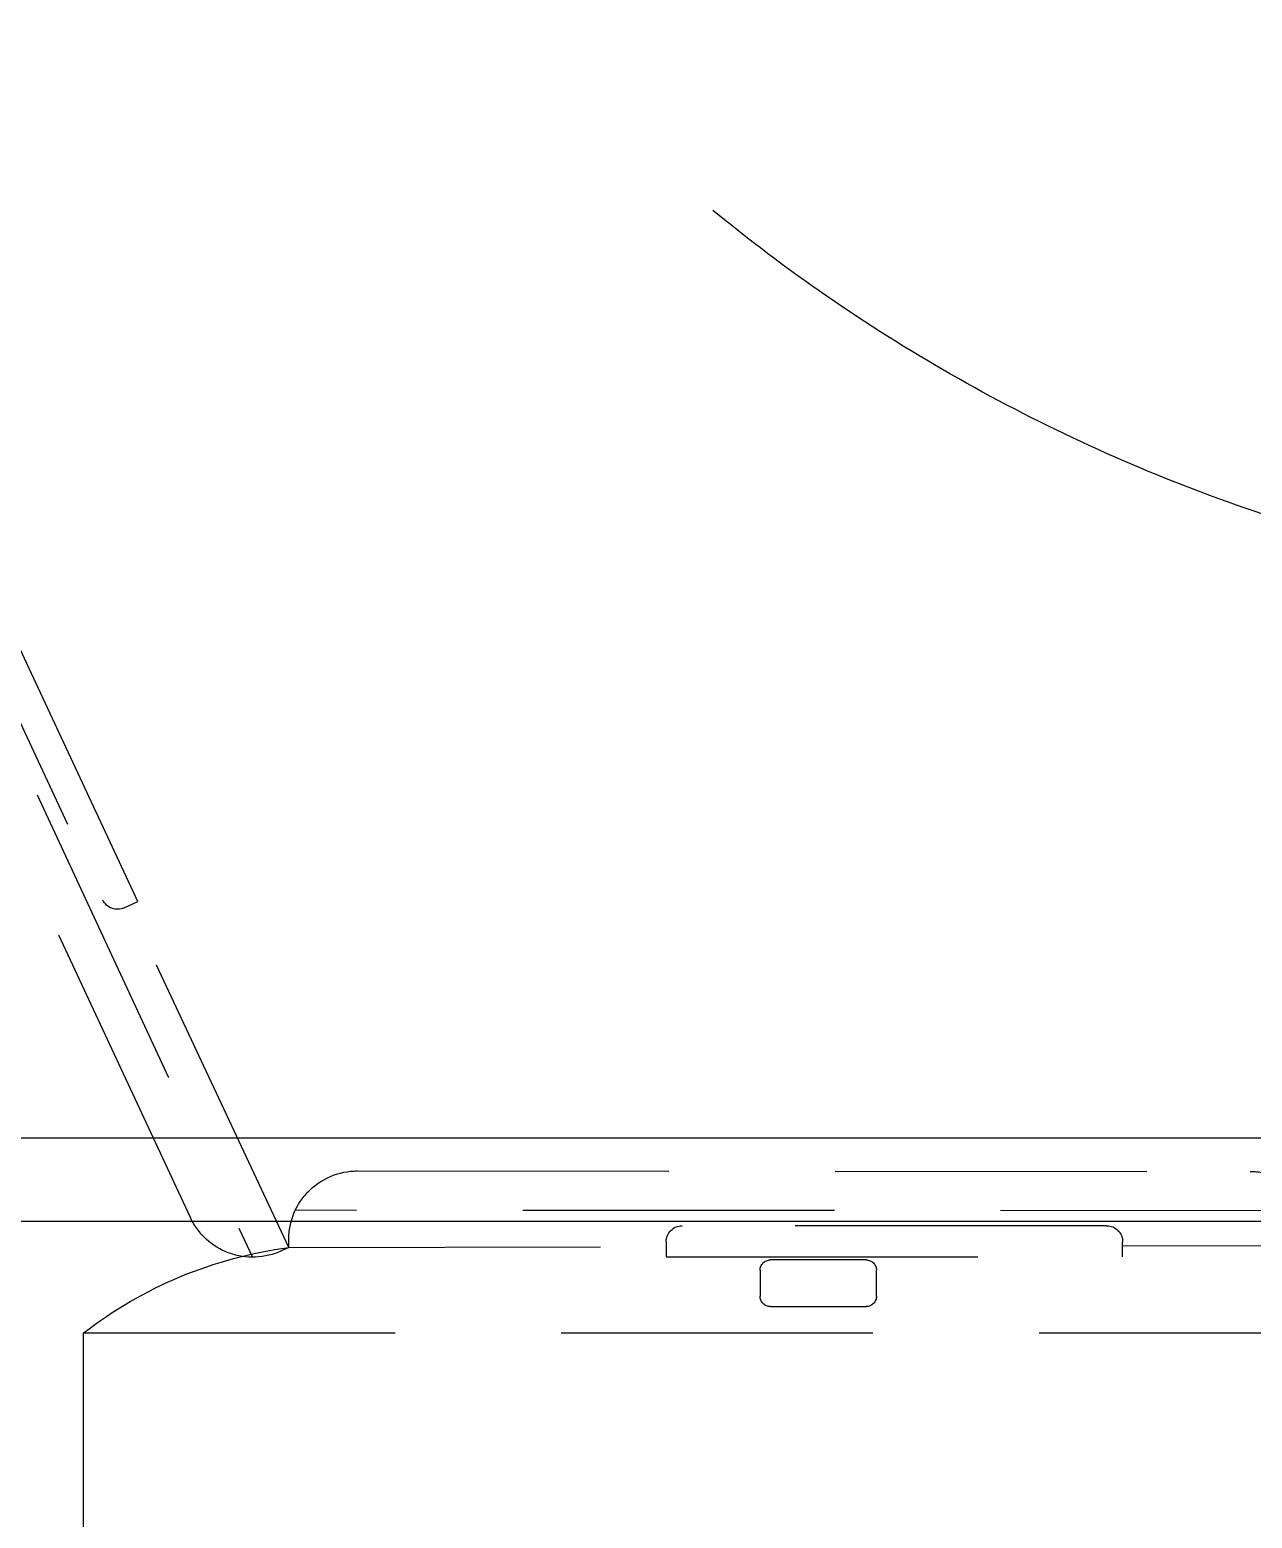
# Model space of a CAD drawing. Header units: millimetres. Extents: x 7294529 to 7346664, y 234399 to 276449.
# Drawn here: x 7333689 to 7334277, y 246771 to 247488 of the extents above; entities that cross this region are included whole.
import ezdxf
from ezdxf.xclip import XClip

# ---------------------------------------------------------------- set-up
doc = ezdxf.new("R2010")
doc.units = ezdxf.units.MM
doc.header["$LTSCALE"] = 100
doc.header["$XCLIPFRAME"] = 2
doc.linetypes.add('U-59B-EX$0$DASHDOTX2', pattern=[2, 1, -0.5, 0, -0.5])
doc.linetypes.add('U-59B-EX$0$HID', pattern=[2.3, 1.5, -0.8])
for name, color, linetype in [('U-59B-EX$0$C-DOOR', 1, 'Continuous'), ('U-59B-EX$0$DOR', 4, 'Continuous'), ('U-59B-EX$0$ELE', 6, 'Continuous'), ('U-59B-EX$0$FUR_미설치가구', 8, 'U-59B-EX$0$HID')]:
    doc.layers.add(name, color=color, linetype=linetype)

# ---------------------------------------------------------------- blocks, each defined once
blk = doc.blocks.new('U-59B-EX$0$A$Cfa7ac025')
at = {"layer": 'U-59B-EX$0$FUR_미설치가구', "linetype": 'U-59B-EX$0$HID'}
for p, q in [((-1273.6, 884.48), (-842.58, 683.7)), ((-20, 765), (-806.12, 765)), ((-806.12, 765), (-806.12, 65)), ((-847.28, 666.18), (-1011.79, 743.31)), ((-864.96, 173.55), (-865.15, 663.04)), ((-847.28, 666.18), (-847.66, 484.49)), ((-884.1, 633.18), (-883.9, 203.41)), ((-848.04, 264.77), (-848.22, 170.41))]:
    blk.add_line(p, q, dxfattribs=at)
for points in [[(-847.28, 666.18), (-845.67, 669.64, 0.414214), (-861.63, 713.49), (-1238.53, 889.03, 0.414214), (-1282.39, 873.07), (-1283.52, 870.64)], [(-847.28, 666.18), (-851.1, 666.18, 0.414214), (-884.1, 633.18), (-883.9, 203.41, 0.414214), (-850.9, 170.41), (-848.22, 170.41)]]:
    blk.add_lwpolyline(points, format="xyb", dxfattribs=at)
for points in [[(-1010.79, 745.45), (-1013.86, 738.88), (-1200.31, 825.82), (-1197.24, 832.4, -0.414214), (-1187.01, 836.12), (-1014.52, 755.69, -0.414214)], [(-850.03, 484.49), (-842.77, 484.49), (-842.77, 264.77), (-850.03, 264.77, -0.414214), (-857.73, 272.47), (-857.73, 476.79, -0.414214)], [(-841.28, 434.31, -0.414214), (-836.28, 439.31), (-823.8, 439.31, -0.414214), (-818.8, 434.31), (-818.8, 388.28, -0.414214), (-823.8, 383.28), (-836.28, 383.28, -0.414214), (-841.28, 388.28)]]:
    blk.add_lwpolyline(points, format="xyb", close=True, dxfattribs=at)
blk.add_arc((-642.95, 639.05), 206.13, 142.33518, 172.43627, dxfattribs=at)
blk = doc.blocks.new('U-59B-EX$0$A$Cc7b664ce')
at = {"layer": 'U-59B-EX$0$C-DOOR', "linetype": 'U-59B-EX$0$DASHDOTX2', "ltscale": 4}
blk.add_arc((170.96, 15.77), 839.27, 11.9938, 89.41669, dxfattribs=at)
blk = doc.blocks.new('U-59B-EX', base_point=(0, 0))
at = {"layer": 'U-59B-EX$0$ELE'}
for points in [[(4055, -670), (4055, -1765)], [(4095, -670), (4095, -1765)]]:
    blk.add_lwpolyline(points, dxfattribs=at)
at = {"layer": 'U-59B-EX$0$DOR'}
blk.add_blockref('U-59B-EX$0$A$Cc7b664ce', (2788, -1765.31), dxfattribs=at)
at = {"layer": 'U-59B-EX$0$FUR_미설치가구'}
blk.add_blockref('U-59B-EX$0$A$Cfa7ac025', (4955, -1680), dxfattribs=at)

msp = doc.modelspace()

# ---------------------------------------------------------------- block references
ref = msp.add_blockref('U-59B-EX', (7332799.36, 251009.38), dxfattribs=dict(xscale=-1, rotation=90))
XClip(ref).set_block_clipping_path([(-200.0000000025, 18.6626555426), (-199.9999999993, -1902.3864105549), (-2065.0000000006, -1902.3864105558), (-2065.0000000006, -980.0000000009), (-5945.0000000005, -980.0000000009), (-5945.0000000005, -9365), (8309.9999999995, -9365), (8309.9999999995, 1.3373444583)])

doc.saveas('drawing.dxf')
